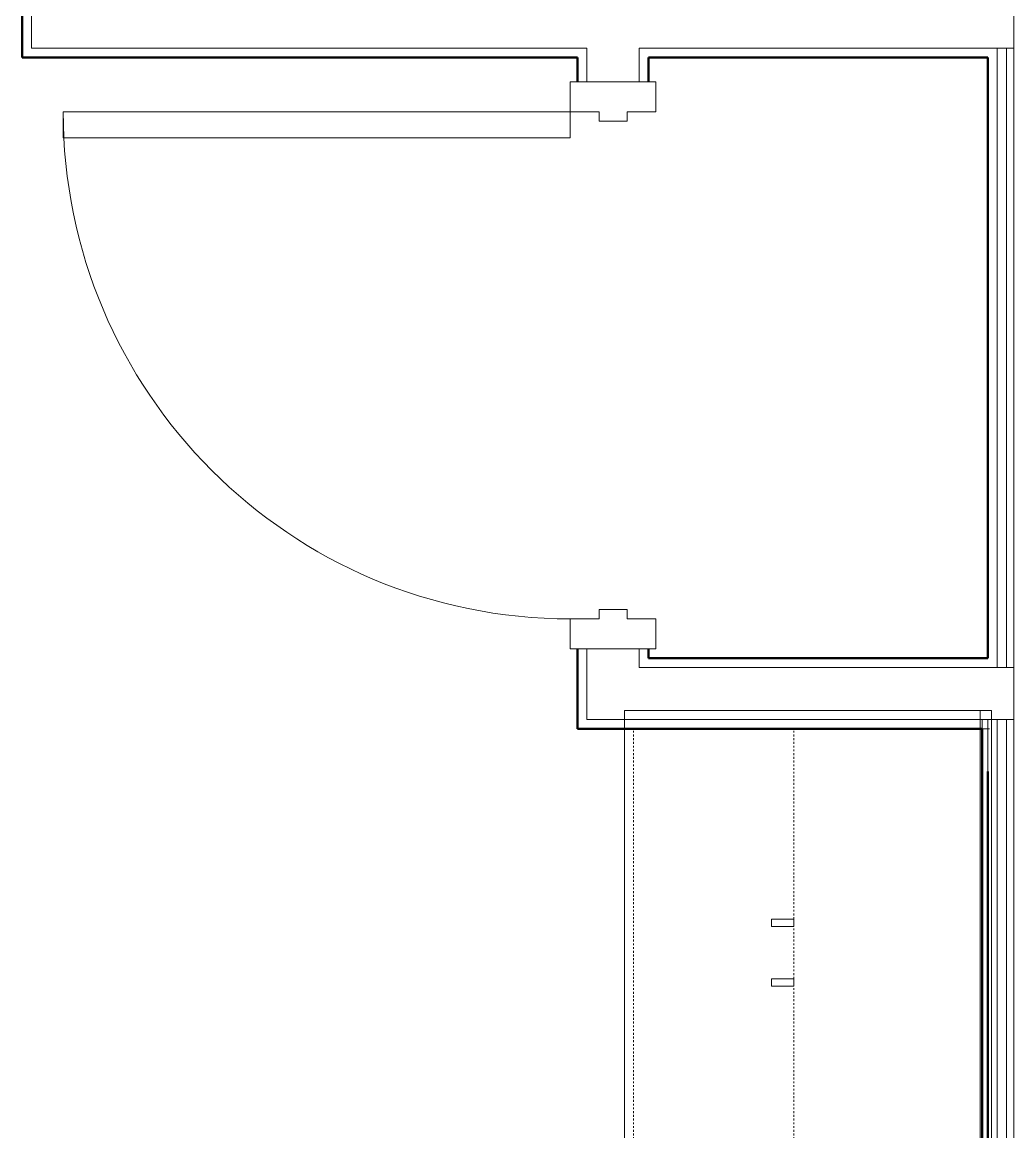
# Model space of a CAD drawing. Header units: inches. Extents: x -4218 to -1830, y 9756 to 12426.
# Drawn here: x -2985.3 to -2918.8, y 11373.2 to 11447.6 of the extents above; entities that cross this region are included whole.
import ezdxf

# ---------------------------------------------------------------- set-up
doc = ezdxf.new("R2010")
doc.units = ezdxf.units.IN
doc.header["$MEASUREMENT"] = 0
doc.linetypes.add('Dash', pattern=[0.25, 0.125, -0.125])
for name, color, linetype, lineweight in [('0-1', 7, 'Continuous', 5), ('0-3', 7, 'Continuous', 9), ('A-DOOR-1', 7, 'Continuous', 9), ('A-DOOR-2', 50, 'Continuous', 20), ('A-DOOR-FRAM-1', 50, 'Continuous', 20), ('A-WALL-1', 250, 'Continuous', 50), ('A-WALL-2', 10, 'Continuous', 13), ('A-WALL-3', 253, 'Continuous', 9), ('A-WALL-5', 252, 'Continuous', 9), ('I-WALL-1', 250, 'Continuous', 50), ('I-WALL-4', 252, 'Continuous', 9), ('Q-CASE', 31, 'Continuous', 9), ('Q-CASE-1', 253, 'Continuous', 9), ('Q-CASE-2', 252, 'Continuous', 9), ('Q-CASE-3', 7, 'Continuous', 9), ('Q-CASE-6', 7, 'Dash', 9), ('Q-CASE-7', 252, 'Dash', 9), ('Q-CASE-8', 253, 'Dash', 9)]:
    doc.layers.add(name, color=color, linetype=linetype, lineweight=lineweight)

# ---------------------------------------------------------------- blocks, each defined once
blk = doc.blocks.new('HOLLOW METAL - COMMON_2-10 x 6-8-2191991-BACKGROUND - 1ST FLOOR')
at = {"layer": 'A-DOOR-1'}
blk.add_arc((17, 3.125), 34, 90, 180, dxfattribs=at)
at = {"layer": 'A-DOOR-2'}
for p, q in [((17, 37.125), (15.25, 37.125)), ((15.25, 37.125), (15.25, 3.125)), ((17, 3.125), (17, 37.125)), ((15.25, 3.125), (17, 3.125))]:
    blk.add_line(p, q, dxfattribs=at)
at = {"layer": 'A-DOOR-FRAM-1'}
for p, q in [((-17, 3.125), (-19, 3.125)), ((-19, 3.125), (-19, -2.625)), ((-17, 1.1875), (-17, 3.125)), ((17, 3.125), (17, 1.1875)), ((19, 3.125), (17, 3.125)), ((19, -2.625), (19, 3.125)), ((-16.375, 1.1875), (-17, 1.1875)), ((-16.375, -0.6875), (-16.375, 1.1875)), ((17, 1.1875), (16.375, 1.1875)), ((16.375, 1.1875), (16.375, -0.6875)), ((-17, -2.625), (-17, -0.6875)), ((-17, -0.6875), (-16.375, -0.6875)), ((16.375, -0.6875), (17, -0.6875)), ((17, -0.6875), (17, -2.625)), ((-19, -2.625), (-17, -2.625)), ((17, -2.625), (19, -2.625))]:
    blk.add_line(p, q, dxfattribs=at)
blk = doc.blocks.new('Base Cabinet-Double Door _ 1 Drawer - 30_-344004-BACKGROUND - 1ST FLOOR')
at = {"layer": 'Q-CASE-6'}
for p, q in [((15.738, -0.625), (15.738, -1.697)), ((15.738, -22.76), (15.738, -24)), ((15.738, -24), (-14.262, -24))]:
    blk.add_line(p, q, dxfattribs=at)
at = {"layer": 'Q-CASE-7'}
for p, q in [((-14.262, -0.25), (-14.262, 0)), ((-14.262, 0), (15.738, 0)), ((-14.262, -24), (-14.262, -0.625)), ((15.738, 0), (15.738, -0.625))]:
    blk.add_line(p, q, dxfattribs=at)
at = {"layer": 'Q-CASE-8'}
blk.add_line((-14.262, -0.625), (-14.262, -0.25), dxfattribs=at)
blk = doc.blocks.new('M_Counter Top w Sink - 600mm Depth-2186009-BACKGROUND - 1ST FLOOR')
at = {"layer": 'Q-CASE'}
for p, q in [((-47.262, -0.75), (-46.662, -0.75)), ((-46.643, -0.75), (-46.021, -0.75)), ((-46.021, -0.75), (69.294, -0.75))]:
    blk.add_line(p, q, dxfattribs=at)
at = {"layer": 'Q-CASE-1'}
blk.add_line((69.294, -0.623), (69.294, 0), dxfattribs=at)
at = {"layer": 'Q-CASE-2'}
for p, q in [((69.294, 0), (-47.262, 0)), ((-47.262, 0), (-47.262, -24.606)), ((69.294, -24.606), (69.294, -0.623)), ((-47.262, -24.606), (-46.018, -24.606))]:
    blk.add_line(p, q, dxfattribs=at)
at = {"layer": 'Q-CASE-3'}
blk.add_line((-46.018, -24.606), (69.294, -24.606), dxfattribs=at)
blk = doc.blocks.new('300 Series Wall Hung Cabinet_302 - 30_W x 48_H-2184075-BACKGROUND - 1ST FLOOR')
at = {"layer": 'Q-CASE-3'}
for p, q in [((-1.762, 18.749), (-2.25, 18.749)), ((-2.25, 18.749), (-2.25, 17.25)), ((-1.762, 17.25), (-1.762, 18.749)), ((2.238, 18.749), (1.75, 18.749)), ((1.75, 18.749), (1.75, 17.25)), ((2.238, 17.25), (2.238, 18.749)), ((-1.762, 17.25), (-2.25, 17.25)), ((2.238, 17.25), (1.75, 17.25))]:
    blk.add_line(p, q, dxfattribs=at)
at = {"layer": 'Q-CASE-6'}
for p, q in [((-15, 4.25), (-15, 17.25)), ((-15, 17.25), (15, 17.25)), ((15, 17.25), (15, 4.25)), ((15, 4.25), (-15, 4.25))]:
    blk.add_line(p, q, dxfattribs=at)
blk = doc.blocks.new('CTR - 1st Phase - Common Walls_rvt-1-BACKGROUND - 1ST FLOOR')
at = {"layer": 'A-WALL-1'}
for p, q in [((-2985.324, 11469.414), (-2985.324, 11445.227)), ((-2985.324, 11445.227), (-2984.699, 11445.227)), ((-2984.699, 11445.227), (-2980.574, 11445.227)), ((-2980.574, 11445.227), (-2948.074, 11445.227)), ((-2948.074, 11445.227), (-2948.074, 11443.602)), ((-2943.324, 11445.227), (-2920.574, 11445.227)), ((-2943.324, 11443.602), (-2943.324, 11445.227)), ((-2948.074, 11405.602), (-2948.074, 11404.977)), ((-2943.324, 11404.977), (-2943.324, 11405.602)), ((-2948.074, 11404.977), (-2948.074, 11400.852)), ((-2920.574, 11404.977), (-2943.324, 11404.977)), ((-2948.074, 11400.852), (-2948.074, 11400.227)), ((-2948.074, 11400.227), (-2920.949, 11400.227)), ((-2920.949, 11400.227), (-2920.949, 11284.289)), ((-2920.574, 11284.289), (-2920.574, 11397.368))]:
    blk.add_line(p, q, dxfattribs=at)
at = {"layer": 'A-WALL-2'}
for p, q in [((-2984.699, 11445.852), (-2984.699, 11470.039)), ((-2918.824, 11449.352), (-2918.824, 11445.852)), ((-2918.824, 11449.352), (-2918.824, 11445.852)), ((-2981.199, 11445.852), (-2984.699, 11445.852)), ((-2980.574, 11445.852), (-2981.199, 11445.852)), ((-2980.574, 11445.852), (-2947.449, 11445.852)), ((-2947.449, 11445.227), (-2947.449, 11445.852)), ((-2943.949, 11445.852), (-2920.574, 11445.852)), ((-2943.949, 11445.227), (-2943.949, 11445.852)), ((-2920.574, 11445.852), (-2919.949, 11445.852)), ((-2919.949, 11445.852), (-2919.949, 11404.352)), ((-2919.949, 11445.852), (-2919.324, 11445.852)), ((-2919.324, 11445.852), (-2919.324, 11404.352)), ((-2919.324, 11445.852), (-2918.824, 11445.852)), ((-2918.824, 11445.852), (-2918.824, 11404.352)), ((-2947.449, 11445.227), (-2947.449, 11443.602)), ((-2943.949, 11445.227), (-2943.949, 11443.602)), ((-2947.449, 11405.602), (-2947.449, 11404.977)), ((-2943.949, 11405.602), (-2943.949, 11404.977)), ((-2947.449, 11404.352), (-2947.449, 11404.977)), ((-2943.949, 11404.352), (-2943.949, 11404.977)), ((-2947.449, 11400.852), (-2947.449, 11404.352)), ((-2943.949, 11404.352), (-2920.574, 11404.352)), ((-2920.574, 11404.352), (-2919.949, 11404.352)), ((-2919.949, 11404.352), (-2919.324, 11404.352)), ((-2919.324, 11404.352), (-2918.824, 11404.352)), ((-2918.824, 11404.352), (-2918.824, 11400.852)), ((-2918.824, 11404.352), (-2918.824, 11400.852)), ((-2947.449, 11400.852), (-2920.949, 11400.852)), ((-2920.949, 11400.852), (-2920.574, 11400.852)), ((-2920.949, 11400.852), (-2920.574, 11400.852)), ((-2920.949, 11400.227), (-2920.949, 11400.852)), ((-2920.574, 11400.852), (-2919.949, 11400.852)), ((-2920.574, 11400.227), (-2920.574, 11400.852)), ((-2919.949, 11400.852), (-2919.949, 11397.368)), ((-2919.949, 11400.852), (-2919.324, 11400.852)), ((-2919.324, 11400.852), (-2919.324, 11397.368)), ((-2919.324, 11400.852), (-2918.824, 11400.852)), ((-2918.824, 11400.852), (-2918.824, 11397.368)), ((-2920.574, 11400.227), (-2920.574, 11397.368)), ((-2920.574, 11397.368), (-2920.574, 11400.227)), ((-2919.949, 11397.368), (-2919.949, 11284.289)), ((-2919.324, 11397.368), (-2919.324, 11284.289)), ((-2918.824, 11397.368), (-2918.824, 11284.289))]:
    blk.add_line(p, q, dxfattribs=at)
at = {"layer": 'A-WALL-3'}
for p in [(-2920.949, 11400.227), (-2920.574, 11284.914)]:
    blk.add_line(p, (-2920.574, 11400.227), dxfattribs=at)
at = {"layer": 'A-WALL-5'}
for p, q in [((-2985.324, 11469.414), (-2985.324, 11445.227)), ((-2980.574, 11445.227), (-2985.324, 11445.227)), ((-2980.574, 11445.227), (-2948.074, 11445.227)), ((-2948.074, 11445.227), (-2948.074, 11443.602)), ((-2943.324, 11445.227), (-2920.574, 11445.227)), ((-2943.324, 11443.602), (-2943.324, 11445.227)), ((-2948.074, 11405.602), (-2948.074, 11404.977)), ((-2943.324, 11404.977), (-2943.324, 11405.602)), ((-2948.074, 11400.227), (-2948.074, 11404.977)), ((-2920.574, 11404.977), (-2943.324, 11404.977)), ((-2948.074, 11400.227), (-2944.93, 11400.227)), ((-2920.949, 11400.227), (-2920.949, 11284.914))]:
    blk.add_line(p, q, dxfattribs=at)
at = {"layer": 'I-WALL-1'}
for p, q in [((-2920.574, 11445.227), (-2920.574, 11404.977)), ((-2920.574, 11397.368), (-2920.574, 11284.289))]:
    blk.add_line(p, q, dxfattribs=at)
at = {"layer": 'I-WALL-4'}
blk.add_line((-2920.574, 11445.227), (-2920.574, 11404.977), dxfattribs=at)
at = {"layer": '0-3'}
for name, p, rotation in [('HOLLOW METAL - COMMON_2-10 x 6-8-2191991-BACKGROUND - 1ST FLOOR', (-2945.449, 11424.602), 89.99999999999825), ('M_Counter Top w Sink - 600mm Depth-2186009-BACKGROUND - 1ST FLOOR', (-2920.324, 11354.209), 269.999999999999), ('Base Cabinet-Double Door _ 1 Drawer - 30_-344004-BACKGROUND - 1ST FLOOR', (-2920.324, 11385.965), 269.999999999999), ('300 Series Wall Hung Cabinet_302 - 30_W x 48_H-2184075-BACKGROUND - 1ST FLOOR', (-2916.324, 11385.227), 90)]:
    blk.add_blockref(name, p, dxfattribs=dict(at, rotation=rotation))

msp = doc.modelspace()

# ---------------------------------------------------------------- block references
at = {"layer": '0-1'}
msp.add_blockref('CTR - 1st Phase - Common Walls_rvt-1-BACKGROUND - 1ST FLOOR', (0, 0), dxfattribs=at)

doc.saveas('drawing.dxf')
